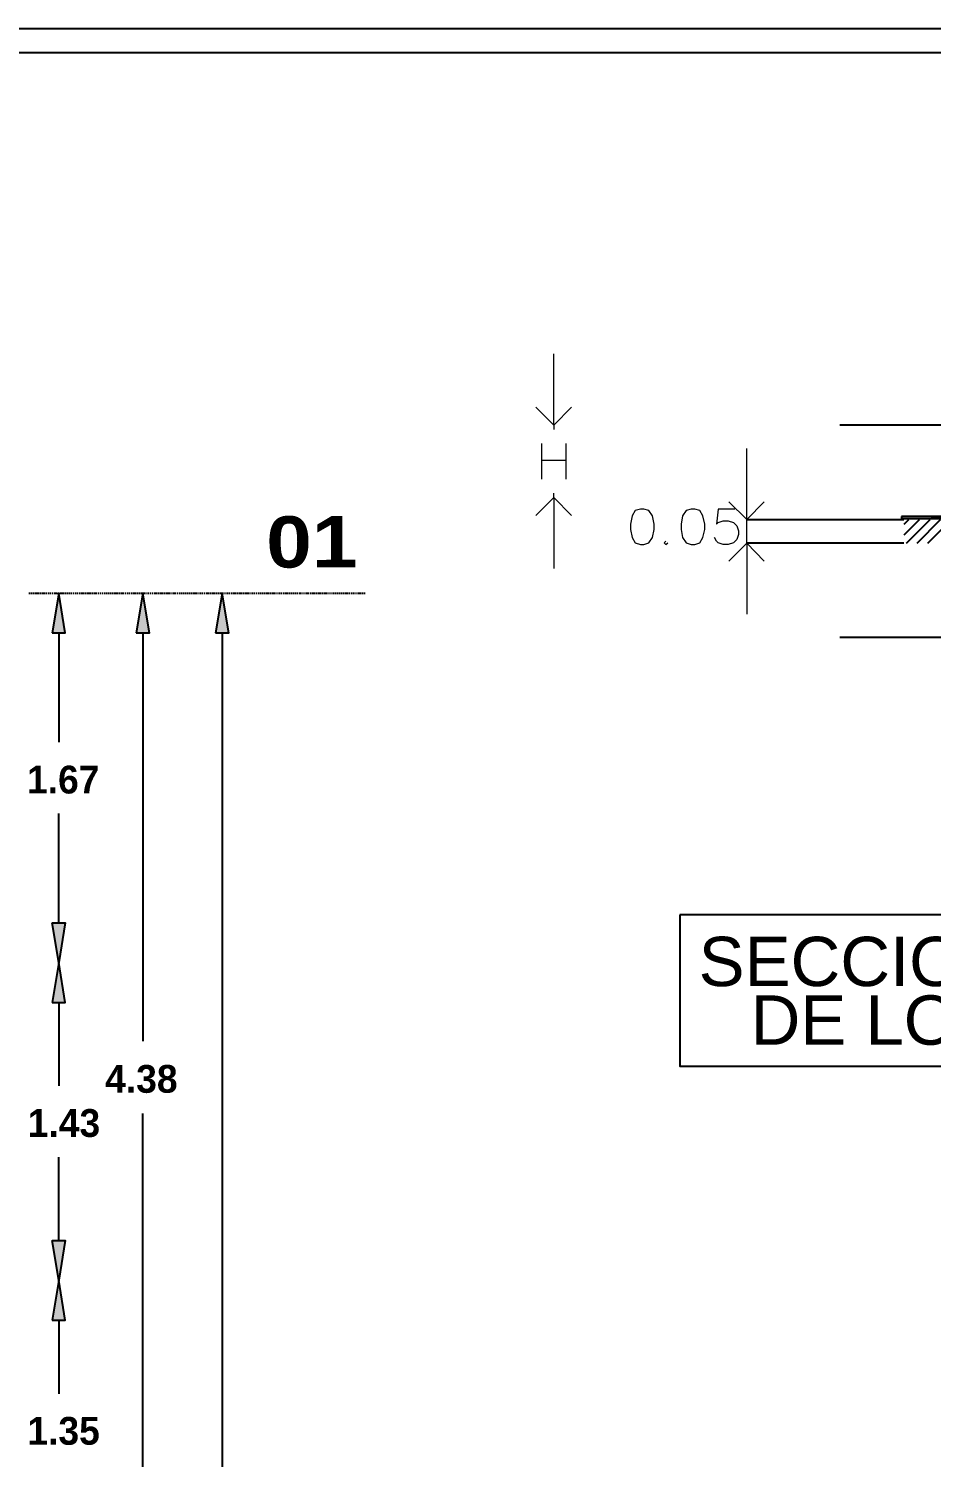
# Model space of a CAD drawing. Header units: metres. Extents: x 2.9 to 42.8, y 1.7 to 28.7.
# Drawn here: x 13.11 to 17.19, y 22.22 to 28.67 of the extents above; entities that cross this region are included whole.
import ezdxf

# ---------------------------------------------------------------- set-up
doc = ezdxf.new("R2010")
doc.units = ezdxf.units.M
for name, color, linetype in [('AMARILLO', 2, 'Continuous'), ('AZUL', 5, 'Continuous'), ('NEGRO', 7, 'Continuous'), ('RELLENO_ROJO', 1, 'Continuous'), ('ROJO', 1, 'Continuous'), ('TEXTO', 7, 'Continuous')]:
    doc.layers.add(name, color=color, linetype=linetype)
for name, color, linetype, true_color in [('RELLENO_RGB_221_221_110', 7, 'Continuous', 0xdddd6e), ('RGB_000_184_184', 7, 'Continuous', 0x00b8b8), ('RGB_221_221_110', 7, 'Continuous', 0xdddd6e)]:
    doc.layers.add(name, color=color, linetype=linetype, true_color=true_color)
doc.styles.add('Arial_Black', font='ariblk.ttf')
doc.styles.add('ArialMT', font='arial.ttf')
doc.styles.add('CityBlueprint', font='cityb___.ttf')

msp = doc.modelspace()

# ---------------------------------------------------------------- hatches: boundary and pattern name
at = {"layer": 'RELLENO_RGB_221_221_110'}
h = msp.add_hatch(color=256, dxfattribs=at)
h.dxf.hatch_style = 1
h.paths.add_polyline_path([(17.0533, 26.4707), (17.0533, 26.4601), (17.5242, 26.4707), (17.0533, 26.4707)])
h.paths.add_polyline_path([(17.0533, 26.4601), (17.5242, 26.4707), (17.5242, 26.4601), (17.0533, 26.4601)])
at = {"layer": 'RELLENO_ROJO'}
h = msp.add_hatch(color=256, dxfattribs=at)
h.dxf.hatch_style = 1
h.paths.add_polyline_path([(13.2203, 25.945), (13.2803, 25.945), (13.2503, 26.125), (13.2203, 25.945)])
h = msp.add_hatch(color=256, dxfattribs=at)
h.dxf.hatch_style = 1
h.paths.add_polyline_path([(13.5996, 25.945), (13.6596, 25.945), (13.6296, 26.125), (13.5996, 25.945)])
h = msp.add_hatch(color=256, dxfattribs=at)
h.dxf.hatch_style = 1
h.paths.add_polyline_path([(13.9577, 25.945), (14.0176, 25.945), (13.9876, 26.125), (13.9577, 25.945)])
h = msp.add_hatch(color=256, dxfattribs=at)
h.dxf.hatch_style = 1
h.paths.add_polyline_path([(13.2203, 24.6362), (13.2803, 24.6362), (13.2503, 24.4563), (13.2203, 24.6362)])
h = msp.add_hatch(color=256, dxfattribs=at)
h.dxf.hatch_style = 1
h.paths.add_polyline_path([(13.2203, 24.2764), (13.2803, 24.2764), (13.2503, 24.4563), (13.2203, 24.2764)])
h = msp.add_hatch(color=256, dxfattribs=at)
h.dxf.hatch_style = 1
h.paths.add_polyline_path([(13.2203, 23.2022), (13.2803, 23.2022), (13.2503, 23.0223), (13.2203, 23.2022)])
h = msp.add_hatch(color=256, dxfattribs=at)
h.dxf.hatch_style = 1
h.paths.add_polyline_path([(13.2203, 22.8424), (13.2803, 22.8424), (13.2503, 23.0223), (13.2203, 22.8424)])

# ---------------------------------------------------------------- linework, layer by layer
at = {"layer": 'AMARILLO', "lineweight": -3}
for points in [[(13.1163, 26.125), (13.1233, 26.125)], [(13.1269, 26.125), (13.1322, 26.125)], [(13.1357, 26.125), (13.141, 26.125)], [(13.1445, 26.125), (13.1516, 26.125)], [(13.1533, 26.125), (13.1604, 26.125)], [(13.1639, 26.125), (13.1692, 26.125)], [(13.1727, 26.125), (13.1798, 26.125)], [(13.1815, 26.125), (13.1886, 26.125)], [(13.1921, 26.125), (13.1974, 26.125)], [(13.2009, 26.125), (13.208, 26.125)], [(13.2098, 26.125), (13.2168, 26.125)], [(13.2203, 26.125), (13.2256, 26.125)], [(13.2292, 26.125), (13.2362, 26.125)], [(13.238, 26.125), (13.245, 26.125)], [(13.2486, 26.125), (13.2539, 26.125)], [(13.2574, 26.125), (13.2644, 26.125)], [(13.2662, 26.125), (13.2733, 26.125)], [(13.2768, 26.125), (13.2821, 26.125)], [(13.2856, 26.125), (13.2909, 26.125)], [(13.2944, 26.125), (13.3015, 26.125)], [(13.305, 26.125), (13.3103, 26.125)], [(13.3138, 26.125), (13.3191, 26.125)], [(13.3227, 26.125), (13.3297, 26.125)], [(13.3315, 26.125), (13.3385, 26.125)], [(13.3421, 26.125), (13.3473, 26.125)], [(13.3509, 26.125), (13.3579, 26.125)], [(13.3597, 26.125), (13.3667, 26.125)], [(13.3703, 26.125), (13.3756, 26.125)], [(13.3791, 26.125), (13.3862, 26.125)], [(13.3879, 26.125), (13.395, 26.125)], [(13.3985, 26.125), (13.4038, 26.125)], [(13.4073, 26.125), (13.4144, 26.125)], [(13.4161, 26.125), (13.4232, 26.125)], [(13.4267, 26.125), (13.432, 26.125)], [(13.4355, 26.125), (13.4408, 26.125)], [(13.4444, 26.125), (13.4514, 26.125)], [(13.4549, 26.125), (13.4602, 26.125)], [(13.4638, 26.125), (13.4691, 26.125)], [(13.4726, 26.125), (13.4796, 26.125)], [(13.4832, 26.125), (13.4885, 26.125)], [(13.492, 26.125), (13.4973, 26.125)], [(13.5008, 26.125), (13.5079, 26.125)], [(13.5096, 26.125), (13.5167, 26.125)], [(13.5202, 26.125), (13.5255, 26.125)], [(13.529, 26.125), (13.5361, 26.125)], [(13.5378, 26.125), (13.5449, 26.125)], [(13.5484, 26.125), (13.5537, 26.125)], [(13.5573, 26.125), (13.5643, 26.125)], [(13.5661, 26.125), (13.5731, 26.125)], [(13.5767, 26.125), (13.5819, 26.125)], [(13.5855, 26.125), (13.5925, 26.125)], [(13.5943, 26.125), (13.6013, 26.125)], [(13.6049, 26.125), (13.6102, 26.125)], [(13.6137, 26.125), (13.619, 26.125)], [(13.6225, 26.125), (13.6296, 26.125)], [(13.6331, 26.125), (13.6384, 26.125)], [(13.6419, 26.125), (13.6472, 26.125)], [(13.6507, 26.125), (13.6578, 26.125)], [(13.6613, 26.125), (13.6666, 26.125)], [(13.6701, 26.125), (13.6754, 26.125)], [(13.679, 26.125), (13.686, 26.125)], [(13.6878, 26.125), (13.6948, 26.125)], [(13.6984, 26.125), (13.7037, 26.125)], [(13.7072, 26.125), (13.7142, 26.125)], [(13.716, 26.125), (13.7231, 26.125)], [(13.7266, 26.125), (13.7319, 26.125)], [(13.7354, 26.125), (13.7425, 26.125)], [(13.7442, 26.125), (13.7513, 26.125)], [(13.7548, 26.125), (13.7601, 26.125)], [(13.7636, 26.125), (13.7707, 26.125)], [(13.7724, 26.125), (13.7795, 26.125)], [(13.783, 26.125), (13.7883, 26.125)], [(13.7918, 26.125), (13.7971, 26.125)], [(13.8007, 26.125), (13.8077, 26.125)], [(13.8112, 26.125), (13.8165, 26.125)], [(13.8201, 26.125), (13.8254, 26.125)], [(13.8289, 26.125), (13.8359, 26.125)], [(13.8395, 26.125), (13.8448, 26.125)], [(13.8483, 26.125), (13.8536, 26.125)], [(13.8571, 26.125), (13.8642, 26.125)], [(13.8659, 26.125), (13.873, 26.125)], [(13.8765, 26.125), (13.8818, 26.125)], [(13.8853, 26.125), (13.8924, 26.125)], [(13.8942, 26.125), (13.9012, 26.125)], [(13.9047, 26.125), (13.91, 26.125)], [(13.9136, 26.125), (13.9206, 26.125)], [(13.9224, 26.125), (13.9294, 26.125)], [(13.933, 26.125), (13.9383, 26.125)], [(13.9418, 26.125), (13.9488, 26.125)], [(13.9506, 26.125), (13.9577, 26.125)], [(13.9612, 26.125), (13.9665, 26.125)], [(13.97, 26.125), (13.9753, 26.125)], [(13.9788, 26.125), (13.9859, 26.125)], [(13.9894, 26.125), (13.9947, 26.125)], [(13.9982, 26.125), (14.0035, 26.125)], [(14.007, 26.125), (14.0141, 26.125)], [(14.0159, 26.125), (14.0229, 26.125)], [(14.0264, 26.125), (14.0317, 26.125)], [(14.0353, 26.125), (14.0423, 26.125)], [(14.0441, 26.125), (14.0511, 26.125)], [(14.0547, 26.125), (14.06, 26.125)], [(14.0635, 26.125), (14.0705, 26.125)], [(14.0723, 26.125), (14.0794, 26.125)], [(14.0829, 26.125), (14.0882, 26.125)], [(14.0917, 26.125), (14.0988, 26.125)], [(14.1005, 26.125), (14.1076, 26.125)], [(14.1111, 26.125), (14.1164, 26.125)], [(14.1199, 26.125), (14.127, 26.125)], [(14.1287, 26.125), (14.1358, 26.125)], [(14.1393, 26.125), (14.1446, 26.125)], [(14.1482, 26.125), (14.1534, 26.125)], [(14.157, 26.125), (14.164, 26.125)], [(14.1676, 26.125), (14.1728, 26.125)], [(14.1764, 26.125), (14.1817, 26.125)], [(14.1852, 26.125), (14.1923, 26.125)], [(14.194, 26.125), (14.2011, 26.125)], [(14.2046, 26.125), (14.2099, 26.125)], [(14.2134, 26.125), (14.2205, 26.125)], [(14.2222, 26.125), (14.2293, 26.125)], [(14.2328, 26.125), (14.2381, 26.125)], [(14.2416, 26.125), (14.2487, 26.125)], [(14.2505, 26.125), (14.2575, 26.125)], [(14.261, 26.125), (14.2663, 26.125)], [(14.2699, 26.125), (14.2769, 26.125)], [(14.2787, 26.125), (14.2857, 26.125)], [(14.2893, 26.125), (14.2946, 26.125)], [(14.2981, 26.125), (14.3034, 26.125)], [(14.3069, 26.125), (14.314, 26.125)], [(14.3175, 26.125), (14.3228, 26.125)], [(14.3263, 26.125), (14.3316, 26.125)], [(14.3351, 26.125), (14.3422, 26.125)], [(14.3457, 26.125), (14.351, 26.125)], [(14.3545, 26.125), (14.3598, 26.125)], [(14.3633, 26.125), (14.3704, 26.125)], [(14.3722, 26.125), (14.3792, 26.125)], [(14.3828, 26.125), (14.388, 26.125)], [(14.3916, 26.125), (14.3986, 26.125)], [(14.4004, 26.125), (14.4074, 26.125)], [(14.411, 26.125), (14.4163, 26.125)], [(14.4198, 26.125), (14.4268, 26.125)], [(14.4286, 26.125), (14.4357, 26.125)], [(14.4392, 26.125), (14.4445, 26.125)], [(14.448, 26.125), (14.4551, 26.125)], [(14.4568, 26.125), (14.4639, 26.125)], [(14.4674, 26.125), (14.4727, 26.125)], [(14.4762, 26.125), (14.4815, 26.125)], [(14.4851, 26.125), (14.4921, 26.125)], [(14.4956, 26.125), (14.5009, 26.125)], [(14.5045, 26.125), (14.5098, 26.125)], [(14.5133, 26.125), (14.5203, 26.125)], [(14.5239, 26.125), (14.5292, 26.125)], [(14.5327, 26.125), (14.538, 26.125)], [(14.5415, 26.125), (14.5486, 26.125)], [(14.5503, 26.125), (14.5574, 26.125)], [(14.5609, 26.125), (14.5662, 26.125)], [(14.5697, 26.125), (14.5768, 26.125)], [(14.5785, 26.125), (14.5856, 26.125)], [(14.5891, 26.125), (14.5944, 26.125)], [(14.5979, 26.125), (14.605, 26.125)], [(14.6068, 26.125), (14.6138, 26.125)], [(14.6173, 26.125), (14.6226, 26.125)], [(14.6262, 26.125), (14.6332, 26.125)]]:
    msp.add_lwpolyline(points, dxfattribs=at)
at = {"layer": 'AZUL', "lineweight": -3}
for points in [[(17.5225, 26.8834), (16.7746, 26.8834)], [(16.3548, 26.4566), (17.0639, 26.4566)], [(17.0639, 26.3507), (16.3548, 26.3507)], [(17.5225, 25.9239), (16.7746, 25.9239)]]:
    msp.add_lwpolyline(points, dxfattribs=at)
at = {"layer": 'NEGRO', "lineweight": 9}
for points in [[(15.4852, 27.0439), (15.4852, 27.2045)], [(15.4852, 26.8834), (15.4852, 27.0439)], [(15.5646, 26.9646), (15.4852, 26.8834), (15.404, 26.9646)], [(15.4852, 26.8834), (15.4852, 26.864)], [(15.4305, 26.64), (15.4305, 26.8005)], [(15.5381, 26.8005), (15.5381, 26.64)], [(16.3548, 26.6171), (16.3548, 26.7776)], [(15.4305, 26.7247), (15.5381, 26.7247)], [(16.2736, 26.5377), (16.3548, 26.4566), (16.3548, 26.6171)], [(15.404, 26.476), (15.4852, 26.5571), (15.5646, 26.476)], [(15.4852, 26.5571), (15.4852, 26.5765)], [(15.4852, 26.5571), (15.4852, 26.3966)], [(16.3548, 26.3507), (16.3548, 26.4566), (16.4342, 26.5377)], [(16.3019, 26.5042), (16.226, 26.5042), (16.219, 26.4354), (16.226, 26.4442), (16.2489, 26.4513), (16.2719, 26.4513), (16.2948, 26.4442), (16.3107, 26.4283), (16.3177, 26.4054), (16.3177, 26.3895), (16.3107, 26.3666), (16.2948, 26.3525), (16.2719, 26.3437), (16.2489, 26.3437), (16.226, 26.3525), (16.219, 26.3596), (16.2101, 26.3754)], [(15.4852, 26.3966), (15.4852, 26.2361)], [(15.9897, 26.3596), (15.9826, 26.3525), (15.9897, 26.3437), (15.9985, 26.3525)], [(16.2736, 26.2696), (16.3548, 26.3507), (16.4342, 26.2696)], [(16.3548, 26.3507), (16.3548, 26.1902)], [(16.3548, 26.1902), (16.3548, 26.0297)]]:
    msp.add_lwpolyline(points, dxfattribs=at)
for points in [[(15.875, 26.5042), (15.8521, 26.4971), (15.838, 26.4742), (15.8309, 26.4354), (15.8309, 26.4125), (15.838, 26.3754), (15.8521, 26.3525), (15.875, 26.3437), (15.8909, 26.3437), (15.9138, 26.3525), (15.9297, 26.3754), (15.9367, 26.4125), (15.9367, 26.4354), (15.9297, 26.4742), (15.9138, 26.4971), (15.8909, 26.5042)], [(16.1043, 26.5042), (16.0814, 26.4971), (16.0655, 26.4742), (16.0584, 26.4354), (16.0584, 26.4125), (16.0655, 26.3754), (16.0814, 26.3525), (16.1043, 26.3437), (16.1202, 26.3437), (16.1431, 26.3525), (16.1572, 26.3754), (16.166, 26.4125), (16.166, 26.4354), (16.1572, 26.4742), (16.1431, 26.4971), (16.1202, 26.5042)]]:
    msp.add_lwpolyline(points, close=True, dxfattribs=at)
at = {"layer": 'NEGRO', "lineweight": -3}
msp.add_lwpolyline([(16.0532, 24.6715), (16.0532, 23.9889), (20.8209, 23.9889), (20.8209, 24.6715)], close=True, dxfattribs=at)
at = {"layer": 'RGB_000_184_184', "lineweight": -3}
msp.add_lwpolyline([(3.9017, 28.6738), (41.8042, 28.6738), (41.8042, 28.5644), (3.9017, 28.5644)], dxfattribs=at)
at = {"layer": 'RGB_221_221_110', "lineweight": -3}
for points in [[(17.0533, 26.4707), (17.0533, 26.4601), (17.5242, 26.4707)], [(17.0533, 26.4601), (17.5242, 26.4707), (17.5242, 26.4601)]]:
    msp.add_lwpolyline(points, close=True, dxfattribs=at)
for points in [[(17.0656, 26.4354), (17.0868, 26.4566)], [(17.0656, 26.3878), (17.1344, 26.4566)], [(17.0762, 26.3507), (17.182, 26.4566)], [(17.1238, 26.3507), (17.2297, 26.4566)], [(17.1715, 26.3507), (17.2791, 26.4566)]]:
    msp.add_lwpolyline(points, dxfattribs=at)
at = {"layer": 'ROJO', "lineweight": -3}
for points in [[(13.2203, 25.945), (13.2803, 25.945), (13.2503, 26.125)], [(13.5996, 25.945), (13.6596, 25.945), (13.6296, 26.125)], [(13.9577, 25.945), (14.0176, 25.945), (13.9876, 26.125)], [(13.2203, 24.6362), (13.2803, 24.6362), (13.2503, 24.4563)], [(13.2203, 24.2764), (13.2803, 24.2764), (13.2503, 24.4563)], [(13.2203, 23.2022), (13.2803, 23.2022), (13.2503, 23.0223)], [(13.2203, 22.8424), (13.2803, 22.8424), (13.2503, 23.0223)]]:
    msp.add_lwpolyline(points, close=True, dxfattribs=at)
for points in [[(13.2503, 25.945), (13.2503, 25.4512)], [(13.6296, 25.945), (13.6296, 24.1018)], [(13.9876, 25.945), (13.9876, 16.323)], [(13.2503, 24.6362), (13.2503, 25.1301)], [(13.2503, 24.2764), (13.2503, 23.9007)], [(13.6296, 21.9304), (13.6296, 23.7755)], [(13.2503, 23.2022), (13.2503, 23.5779)], [(13.2503, 22.8424), (13.2503, 22.509)]]:
    msp.add_lwpolyline(points, dxfattribs=at)

# ---------------------------------------------------------------- texts
at = {"layer": 'TEXTO', "color": 2, "true_color": 0xffff00, "style": 'Arial_Black'}
msp.add_text('01', height=0.2318, rotation=0.236, dxfattribs=at).set_placement((14.187, 26.2396))
at = {"layer": 'TEXTO', "color": 2, "true_color": 0xffff00, "style": 'CityBlueprint'}
for s, p in [('1.67', (13.1075, 25.2201)), ('4.38', (13.4602, 23.8689)), ('1.43', (13.111, 23.6696)), ('1.35', (13.1092, 22.2797))]:
    msp.add_text(s, height=0.1255, dxfattribs=at).set_placement(p)
at = {"layer": 'TEXTO', "color": 18, "true_color": 0x000000, "style": 'ArialMT'}
for s, p in [('SECCIONES TRANSVERSALES ', (16.1378, 24.3505)), ('DE LOSA DE CIMENTACION', (16.3724, 24.0859))]:
    msp.add_text(s, height=0.2226, dxfattribs=at).set_placement(p)

doc.saveas('drawing.dxf')
